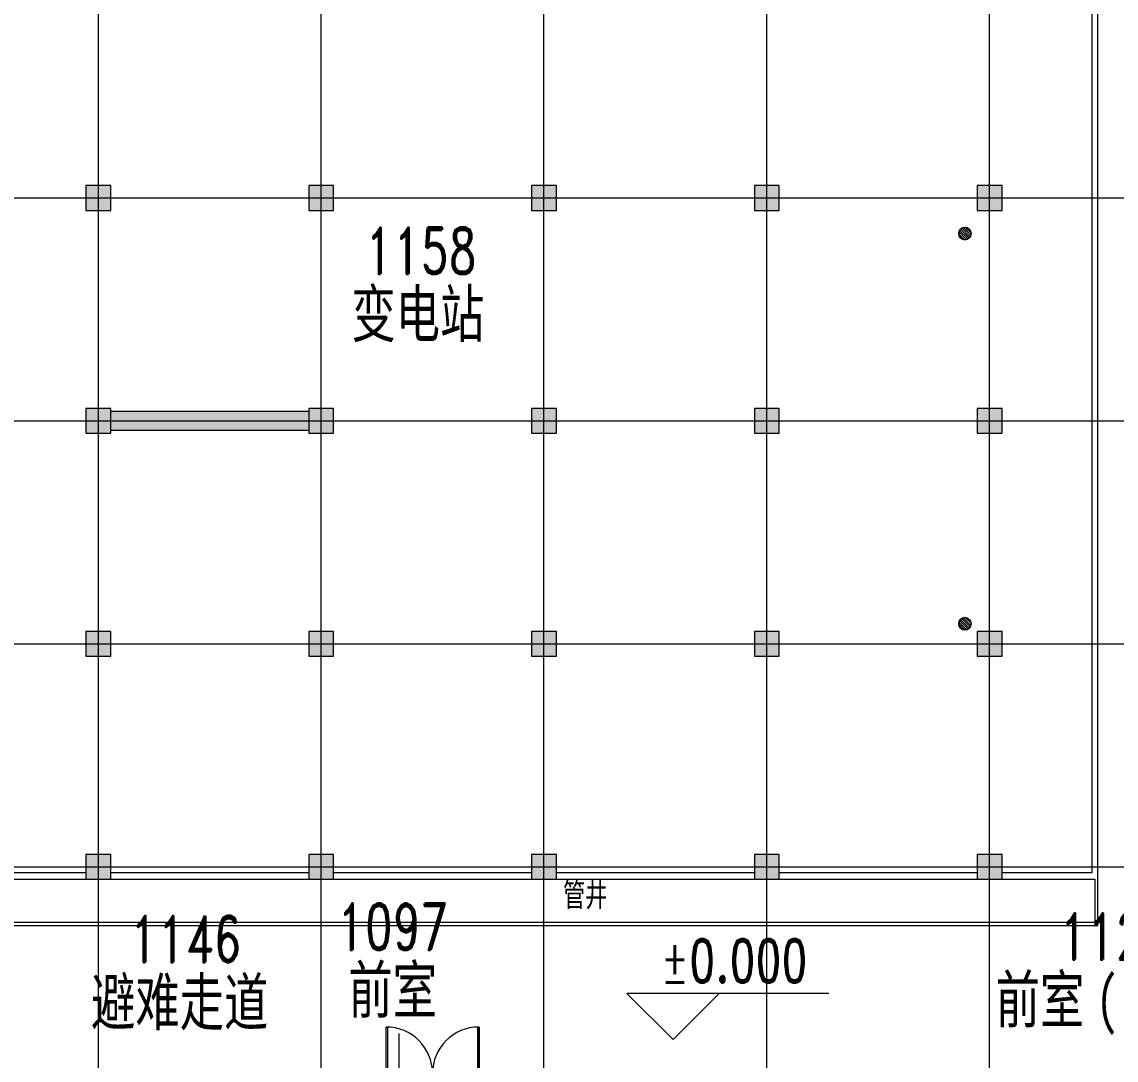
# Model space of a CAD drawing. Header units: millimetres. Extents: x -76632 to 443185, y -33181 to 192400.
# Drawn here: x 91130 to 126486, y 116156 to 149688 of the extents above; entities that cross this region are included whole.
import ezdxf

# ---------------------------------------------------------------- set-up
doc = ezdxf.new("R2010")
doc.units = ezdxf.units.MM
doc.linetypes.add('轴网线', pattern=[22.04, 18.38, -1.83, 0, -1.83])
doc.layers.get('0').update_dxf_attribs({"color": 8})
doc.layers.get('Defpoints').update_dxf_attribs({"color": 8})
for name, color, linetype, lineweight in [('A-ANNO-DIMS', 8, 'Continuous', 9), ('A-ANNO-NOTE', 8, 'Continuous', 5), ('A-AREA-IDEN', 8, 'Continuous', 9), ('A-DOOR', 8, 'Continuous', 5), ('A-DOOR-OPNG', 8, 'Continuous', 5), ('A-GENM', 8, 'Continuous', 5), ('A-WALL', 8, 'Continuous', 5), ('A-WALL-PATT', 8, 'Continuous', 9), ('P-PIPE', 8, 'Continuous', 5), ('S-COLS', 8, 'Continuous', 5), ('S-GRID', 8, 'Continuous', 9)]:
    doc.layers.add(name, color=color, linetype=linetype, lineweight=lineweight)
doc.styles.add('RomanD', font='romand__.ttf', dxfattribs={"width": 0.7, "height": 1500})
doc.styles.add('RomanD_3', font='romand__.ttf', dxfattribs={"width": 0.7, "height": 1400})
doc.styles.add('RomanD_6', font='romand__.ttf', dxfattribs={"width": 0.65, "height": 350})
doc.styles.add('仿宋_2', font='simfang.ttf', dxfattribs={"width": 0.7, "height": 1500})
doc.styles.add('仿宋_5', font='simfang.ttf', dxfattribs={"width": 0.7, "height": 750})
doc.dimstyles.new('0_5', dxfattribs={"dimscale": 304.8, "dimtxt": 351.251157, "dimasz": 0, "dimexe": 0.82021, "dimexo": 0.0625, "dimgap": 0, "dimtad": 1, "dimdec": 0, "dimzin": 0, "dimdsep": 46, "dimtxsty": 'RomanD_6', "dimblk1": 'NONE', "dimblk2": 'NONE', "dimsah": 1, "dimcen": 0.09, "dimazin": 0, "dimtfac": 1, "dimtdec": 4, "dimtix": 1, "dimtmove": 0, "dimatfit": 3, "dimfxl": 0.82021, "dimfxlon": 1, "dimtvp": 1, "dimtolj": 1, "dimtzin": 0, "dimlwd": 18, "dimlwe": 18, "dimarcsym": 2})
doc.dimstyles.new('0_7mm', dxfattribs={"dimscale": 304.8, "dimtxt": 351.251157, "dimasz": 0.82021, "dimexe": 1.64042, "dimexo": 0.0625, "dimgap": 0, "dimtad": 1, "dimdec": 0, "dimzin": 0, "dimdsep": 46, "dimtxsty": 'RomanD_6', "dimblk1": 'OBLIQUE', "dimblk2": 'OBLIQUE', "dimsah": 1, "dimcen": 0.09, "dimazin": 0, "dimtfac": 1, "dimtdec": 4, "dimtix": 1, "dimtmove": 0, "dimatfit": 3, "dimfxl": 1.64042, "dimfxlon": 1, "dimtvp": 1, "dimtolj": 1, "dimtzin": 0, "dimlwd": 18, "dimlwe": 18, "dimarcsym": 2})

# ---------------------------------------------------------------- blocks, each defined once
blk = doc.blocks.new('X-ST-F3-01-C-001_HLP2_rvt-1-LAY-1F-1_500-A')
at = {"layer": 'S-COLS', "true_color": 0x808080}
for points in [[(94000, 143600), (94000, 144400), (93200, 144400), (93200, 143600)], [(101200, 143600), (101200, 144400), (100400, 144400), (100400, 143600), (100735, 143600)], [(108400, 143600), (108400, 144400), (107600, 144400), (107600, 143600)], [(115600, 143600), (115600, 144400), (114800, 144400), (114800, 143600)], [(122800, 143600), (122800, 144400), (122000, 144400), (122000, 143600)], [(93200, 136400), (94000, 136400), (94000, 137200), (93200, 137200), (93200, 136580)], [(100400, 136400), (101200, 136400), (101200, 137200), (100400, 137200)], [(107600, 136400), (108400, 136400), (108400, 137200), (107600, 137200)], [(115600, 136400), (115600, 137200), (114800, 137200), (114800, 136400)], [(122800, 136400), (122800, 137200), (122000, 137200), (122000, 136400)], [(94000, 129200), (94000, 130000), (93200, 130000), (93200, 129200)], [(100735, 129200), (101200, 129200), (101200, 130000), (100400, 130000), (100400, 129200)], [(108400, 129200), (108400, 130000), (107600, 130000), (107600, 129200)], [(115600, 129200), (115600, 130000), (114800, 130000), (114800, 129200)], [(122800, 129200), (122800, 130000), (122000, 130000), (122000, 129200)], [(94000, 122000), (94000, 122800), (93200, 122800), (93200, 122000)], [(100735, 122000), (101200, 122000), (101200, 122800), (100400, 122800), (100400, 122000)], [(108400, 122000), (108400, 122800), (107600, 122800), (107600, 122000)], [(115600, 122000), (115600, 122800), (114800, 122800), (114800, 122000)], [(122000, 122000), (122800, 122000), (122800, 122800), (122000, 122800), (122000, 122016)]]:
    blk.add_hatch(color=8, dxfattribs=at).paths.add_polyline_path(points, flags=0)
at = {"layer": 'S-COLS', "color": 7, "lineweight": 9}
for p, q in [((94000, 144400), (93200, 144400)), ((93200, 144400), (93200, 143600)), ((94000, 143600), (94000, 144400)), ((101200, 144400), (100400, 144400)), ((100400, 144400), (100400, 143600)), ((101200, 143600), (101200, 144400)), ((108400, 144400), (107600, 144400)), ((107600, 144400), (107600, 143600)), ((108400, 143600), (108400, 144400)), ((115600, 144400), (114800, 144400)), ((114800, 144400), (114800, 143600)), ((115600, 143600), (115600, 144400)), ((122800, 144400), (122000, 144400)), ((122000, 144400), (122000, 143600)), ((122800, 143600), (122800, 144400)), ((93200, 143600), (94000, 143600)), ((100400, 143600), (101200, 143600)), ((107600, 143600), (108400, 143600)), ((114800, 143600), (115600, 143600)), ((122000, 143600), (122800, 143600)), ((94000, 137200), (93200, 137200)), ((93200, 137200), (93200, 136400)), ((94000, 136400), (94000, 137200)), ((101200, 137200), (100400, 137200)), ((100400, 137200), (100400, 136400)), ((101200, 136400), (101200, 137200)), ((108400, 137200), (107600, 137200)), ((107600, 137200), (107600, 136400)), ((108400, 136400), (108400, 137200)), ((115600, 137200), (114800, 137200)), ((114800, 137200), (114800, 136400)), ((115600, 136400), (115600, 137200)), ((122800, 137200), (122000, 137200)), ((122000, 137200), (122000, 136400)), ((122800, 136400), (122800, 137200)), ((93200, 136400), (94000, 136400)), ((100400, 136400), (101200, 136400)), ((107600, 136400), (108400, 136400)), ((114800, 136400), (115600, 136400)), ((122000, 136400), (122800, 136400)), ((94000, 130000), (93200, 130000)), ((93200, 130000), (93200, 129200)), ((94000, 129200), (94000, 130000)), ((101200, 130000), (100400, 130000)), ((100400, 130000), (100400, 129200)), ((101200, 129200), (101200, 130000)), ((108400, 130000), (107600, 130000)), ((107600, 130000), (107600, 129200)), ((108400, 129200), (108400, 130000)), ((115600, 130000), (114800, 130000)), ((114800, 130000), (114800, 129200)), ((115600, 129200), (115600, 130000)), ((122800, 130000), (122000, 130000)), ((122000, 130000), (122000, 129200)), ((122800, 129200), (122800, 130000)), ((93200, 129200), (94000, 129200)), ((100400, 129200), (101200, 129200)), ((107600, 129200), (108400, 129200)), ((114800, 129200), (115600, 129200)), ((122000, 129200), (122800, 129200)), ((94000, 122800), (93200, 122800)), ((93200, 122800), (93200, 122000)), ((94000, 122000), (94000, 122800)), ((101200, 122800), (100400, 122800)), ((100400, 122800), (100400, 122000)), ((101200, 122000), (101200, 122800)), ((108400, 122800), (107600, 122800)), ((107600, 122800), (107600, 122000)), ((108400, 122000), (108400, 122800)), ((115600, 122800), (114800, 122800)), ((114800, 122800), (114800, 122000)), ((115600, 122000), (115600, 122800)), ((122800, 122800), (122000, 122800)), ((122000, 122800), (122000, 122000)), ((122800, 122000), (122800, 122800)), ((93200, 122000), (94000, 122000)), ((100400, 122000), (101200, 122000)), ((107600, 122000), (108400, 122000)), ((114800, 122000), (115600, 122000)), ((122000, 122000), (122800, 122000))]:
    blk.add_line(p, q, dxfattribs=at)
blk = doc.blocks.new('双扇平开防火门_带观察窗 - FM甲3030-4643167-LAY-1F-1_500-A')
at = {"layer": 'A-DOOR'}
for p, q in [((-1460, 0), (-1500, 0)), ((-1500, 0), (-1500, -1500)), ((-1500, 0), (-1460, 0)), ((-1500, -1100), (-1500, 0)), ((-1460, -1500), (-1460, 0)), ((-1460, 0), (-1460, -1100)), ((1460, -1500), (1460, 0)), ((1460, 0), (1500, 0)), ((1500, 0), (1500, -1500)), ((1460, 0), (1500, 0)), ((1460, -1100), (1460, 0)), ((1500, 0), (1500, -1100)), ((-1500, -1300), (-1500, -1100)), ((-1500, -1500), (-1500, -1300)), ((-1460, -1100), (-1460, -1300)), ((-1460, -1300), (-1460, -1500)), ((1460, -1300), (1460, -1100)), ((1460, -1500), (1460, -1300)), ((1500, -1100), (1500, -1300)), ((1500, -1300), (1500, -1500)), ((-1500, -1500), (-1460, -1500)), ((-1460, -1500), (-1500, -1500)), ((1500, -1500), (1460, -1500)), ((1500, -1500), (1460, -1500))]:
    blk.add_line(p, q, dxfattribs=at)
for centre, start, end in [((-1500, 0), 270, 360), ((1500, 0), 180, 270)]:
    blk.add_arc(centre, 1500, start, end, dxfattribs=at)
at = {"layer": 'A-DOOR-OPNG'}
for p, q in [((-1500, -100), (-1500, 100)), ((1500, -100), (1500, 100))]:
    blk.add_line(p, q, dxfattribs=at)
blk = doc.blocks.new('圆形地漏_固定_2 - 热轧钢管-3953174-LAY-1F-1_500-A')
at = {"layer": 'A-GENM'}
for p, q in [((-193, 52), (52, -193)), ((102, -172), (-172, 102)), ((-141, 141), (141, -141)), ((172, -102), (-102, 172)), ((193, -52), (-52, 193)), ((13, 200), (200, 13)), ((-13, -200), (-200, -13))]:
    blk.add_line(p, q, dxfattribs=at)
blk.add_circle((0, 0), 200, dxfattribs=at)
at = {"layer": 'P-PIPE'}
for start, end in [(0, 180), (180, 0)]:
    blk.add_arc((0, 0), 200, start, end, dxfattribs=at)
blk = doc.blocks.new('高程点-说明仿宋-2 - 高程点-说明仿宋-2-1141479-LAY-1F-1_500-A')
at = {"layer": 'A-ANNO-NOTE', "lineweight": 18}
for p, q in [((10.062, 2.987), (-2.987, 2.987)), ((0, 0), (-2.987, 2.987)), ((0, 0), (2.987, 2.987))]:
    blk.add_line(p, q, dxfattribs=at)
blk = doc.blocks.new('*D1431')
at = {"layer": 'A-ANNO-DIMS', "color": 0, "lineweight": 18, "transparency": 16777216}
for p, q in [((19261, 131300), (19742, 131300)), ((19492, 130200), (19492, 131300)), ((19261, 130200), (19742, 130200)), ((259200, 4470), (259200, 4951)), ((264000, 4470), (264000, 4951)), ((259200, 4701), (264000, 4701))]:
    blk.add_line(p, q, dxfattribs=at)
at = {"layer": 'Defpoints', "color": 0, "transparency": 16777216}
for p in [(19242, 131300), (19492, 131300), (19242, 130200), (264000, 4701), (259200, 4451), (264000, 4451)]:
    blk.add_point(p, dxfattribs=at)
at = {"layer": 'A-ANNO-DIMS', "color": 0, "lineweight": 18, "transparency": 16777216, "insert": (19317, 130750), "char_height": 350, "width": 972.7, "attachment_point": 5, "rotation": 90, "style": 'RomanD_6'}
blk.add_mtext('\\A1;1100', dxfattribs=at)
at = {"layer": 'A-ANNO-DIMS', "color": 0, "lineweight": 18, "transparency": 16777216, "insert": (261600, 4876), "char_height": 350, "width": 972.7, "attachment_point": 5, "style": 'RomanD_6'}
blk.add_mtext('\\A1;4800', dxfattribs=at)
blk = doc.blocks.new('_None')
blk = doc.blocks.new('*D1432')
at = {"layer": 'A-ANNO-DIMS', "color": 0, "lineweight": 18, "transparency": 16777216}
for p, q in [((19261, 133750), (19742, 133750)), ((19492, 131300), (19492, 133750)), ((19261, 131300), (19742, 131300)), ((260638, 2650), (261119, 2650)), ((260869, 1700), (260869, 2650)), ((261100, 1700), (260619, 1700))]:
    blk.add_line(p, q, dxfattribs=at)
at = {"layer": 'Defpoints', "color": 0, "transparency": 16777216}
for p in [(19242, 133750), (19492, 133750), (19242, 131300), (260619, 2650), (260869, 2650), (261119, 1700)]:
    blk.add_point(p, dxfattribs=at)
at = {"layer": 'A-ANNO-DIMS', "color": 0, "lineweight": 18, "transparency": 16777216, "char_height": 350, "attachment_point": 5, "rotation": 90, "style": 'RomanD_6'}
for s, insert, width in [('\\A1;2450', (19317, 132525), 972.7), ('\\A1;950', (260694, 2175), 729.52)]:
    blk.add_mtext(s, dxfattribs=dict(at, insert=insert, width=width))
blk = doc.blocks.new('_Oblique')
at = {"color": 0, "linetype": 'ByBlock', "lineweight": -2}
blk.add_line((-0.5, -0.5), (0.5, 0.5), dxfattribs=at)
blk = doc.blocks.new('*D1435')
at = {"layer": 'A-ANNO-DIMS', "color": 0, "lineweight": 18, "transparency": 16777216}
for p, q in [((36400, 122962), (36400, 123443)), ((37400, 122962), (37400, 123443)), ((36400, 123193), (37400, 123193)), ((142908, 4300), (141928, 4300)), ((142428, 4300), (142428, -550)), ((142908, -550), (141928, -550))]:
    blk.add_line(p, q, dxfattribs=at)
at = {"layer": 'Defpoints', "color": 0, "transparency": 16777216}
for p in [(37400, 123193), (36400, 122943), (37400, 122943), (142928, 4300), (142428, -550), (142928, -550)]:
    blk.add_point(p, dxfattribs=at)
at = {"layer": 'A-ANNO-DIMS', "color": 0, "lineweight": 18, "transparency": 16777216, "xscale": 250, "yscale": 250, "zscale": 250}
for p, rotation in [((142428, 4300), 90), ((142428, -550), 270)]:
    blk.add_blockref('_Oblique', p, dxfattribs=dict(at, rotation=rotation))
at = {"layer": 'A-ANNO-DIMS', "color": 0, "lineweight": 18, "transparency": 16777216, "insert": (36900, 123368), "char_height": 350, "width": 972.7, "attachment_point": 5, "style": 'RomanD_6'}
blk.add_mtext('\\A1;1000', dxfattribs=at)
at = {"layer": 'A-ANNO-DIMS', "color": 0, "lineweight": 18, "transparency": 16777216, "insert": (142253, 1875), "char_height": 350, "width": 972.7, "attachment_point": 5, "rotation": 90, "style": 'RomanD_6'}
blk.add_mtext('\\A1;4850', dxfattribs=at)

msp = doc.modelspace()

# ---------------------------------------------------------------- hatches: boundary and pattern name
at = {"layer": 'A-WALL-PATT', "lineweight": 5, "transparency": 33554687}
msp.add_hatch(color=256, dxfattribs=at).paths.add_polyline_path([(94000, 136500), (100400, 136500), (100400, 137100), (94000, 137100), (94000, 136503.7)], flags=0)

# ---------------------------------------------------------------- linework, layer by layer
at = {"layer": 'A-AREA-IDEN', "lineweight": 18, "transparency": 33554687}
msp.add_line((103317.7, 112827.5), (103317.7, 117018), dxfattribs=at)
at = {"layer": 'A-WALL', "lineweight": 9, "transparency": 33554687}
for p, q in [((125900, 122000), (125900, 158200)), ((125700, 151100), (125700, 122200)), ((100400, 137100), (94000, 137100)), ((94000, 136500), (100400, 136500)), ((93200, 122200), (86800, 122200)), ((86800, 122000), (93200, 122000)), ((100400, 122200), (94000, 122200)), ((94000, 122000), (100400, 122000)), ((107600, 122200), (101200, 122200)), ((101200, 122000), (107600, 122000)), ((114800, 122200), (108400, 122200)), ((108400, 122000), (114800, 122000)), ((122000, 122200), (115600, 122200)), ((115600, 122000), (122000, 122000)), ((125700, 122200), (122800, 122200)), ((122800, 122000), (125800, 122000)), ((125800, 122000), (125800, 120600)), ((125900, 120500), (125900, 122000)), ((125800, 120600), (77600, 120600)), ((77500, 120500), (125900, 120500))]:
    msp.add_line(p, q, dxfattribs=at)
at = {"layer": 'S-GRID', "linetype": '轴网线', "transparency": 33554687}
for p, q in [((93600, -17706.2), (93600, 174400)), ((100800, -17706.2), (100800, 174400)), ((108000, -17706.2), (108000, 174400)), ((115200, -17706.2), (115200, 174400)), ((122400, -17706.2), (122400, 174400)), ((-16000, 144000), (308800, 144000)), ((-16000, 136800), (308800, 136800)), ((-16000, 129600), (308800, 129600)), ((-16000, 122400), (308800, 122400))]:
    msp.add_line(p, q, dxfattribs=at)

# ---------------------------------------------------------------- block references
at = {"lineweight": 5, "transparency": 33554687}
msp.add_blockref('X-ST-F3-01-C-001_HLP2_rvt-1-LAY-1F-1_500-A', (0, 0), dxfattribs=at)
at = {"layer": 'A-ANNO-NOTE', "lineweight": 18, "transparency": 33554687, "xscale": 500, "yscale": 500, "zscale": 500}
msp.add_blockref('高程点-说明仿宋-2 - 高程点-说明仿宋-2-1141479-LAY-1F-1_500-A', (112171.5, 116816.9), dxfattribs=at)
at = {"layer": 'A-DOOR', "transparency": 33554687, "rotation": 180}
msp.add_blockref('双扇平开防火门_带观察窗 - FM甲3030-4643167-LAY-1F-1_500-A', (104400, 115725), dxfattribs=at)
at = {"layer": 'P-PIPE', "transparency": 33554687}
for p in [(121600, 142850.1), (121600, 130250.1)]:
    msp.add_blockref('圆形地漏_固定_2 - 热轧钢管-3953174-LAY-1F-1_500-A', p, dxfattribs=at)

# ---------------------------------------------------------------- texts
at = {"layer": 'A-ANNO-NOTE', "lineweight": 9, "transparency": 33554687, "insert": (111768.2, 120065.9), "char_height": 1400, "width": 6481.643, "attachment_point": 1, "style": 'RomanD_3'}
msp.add_mtext('±0.000', dxfattribs=at)
at = {"layer": 'A-AREA-IDEN', "transparency": 33554687, "attachment_point": 1}
for s, insert, char_height, width, style in [('1158', (102221.7, 143045.5), 1500, 4826.159, 'RomanD'), ('变电站', (101774.9, 141011.3), 1500, 5892.403, '仿宋_2'), ('管井', (108614.3, 121868.1), 750, 2020.252, '仿宋_5'), ('1097', (101315.7, 121215.1), 1500, 4826.159, 'RomanD'), ('1146', (94621, 120815.1), 1500, 4826.159, 'RomanD'), ('1129', (124659.9, 120900.5), 1500, 4826.159, 'RomanD'), ('前室', (101679.2, 119181), 1500, 3928.269, '仿宋_2'), ('避难走道', (93364, 118781), 1500, 7856.537, '仿宋_2'), ('前室', (122592.7, 118866.4), 1500, 3928.269, '仿宋_2'), ('\\f仿宋|b0|i0|c134|p49|;\\W.7;(', (125833.8, 118866.4), 1500, 982.067, '仿宋_2')]:
    msp.add_mtext(s, dxfattribs=dict(at, insert=insert, char_height=char_height, width=width, style=style))

# ---------------------------------------------------------------- dimensions: what is measured, and where the dimension line sits
at = {"layer": 'A-ANNO-DIMS', "lineweight": 18, "transparency": 33554687}
for base, p1, p2, dimstyle, override, picture, middle in [((19492.1, 133750), (19242.1, 131300), (19242.1, 133750), '0_5', {"dimpost": '<>', "dimfxl": 2450}, '*D1432', (19317.1, 132525)), ((19492.1, 131300), (19242.1, 130200), (19242.1, 131300), '0_5', {"dimpost": '<>', "dimfxl": 1100}, '*D1431', (19317.1, 130750)), ((142427.5, -550), (142927.5, 4300), (142927.5, -550), '0_7mm', {"dimpost": '<>', "dimfxl": 4850}, '*D1435', (142252.5, 1875))]:
    dim = msp.add_linear_dim(base=base, p1=p1, p2=p2, angle=90, dimstyle=dimstyle, override=override, dxfattribs=at)
    dim.commit()
    dim.dimension.update_dxf_attribs({"geometry": picture, "text_midpoint": middle})

doc.saveas('drawing.dxf')
